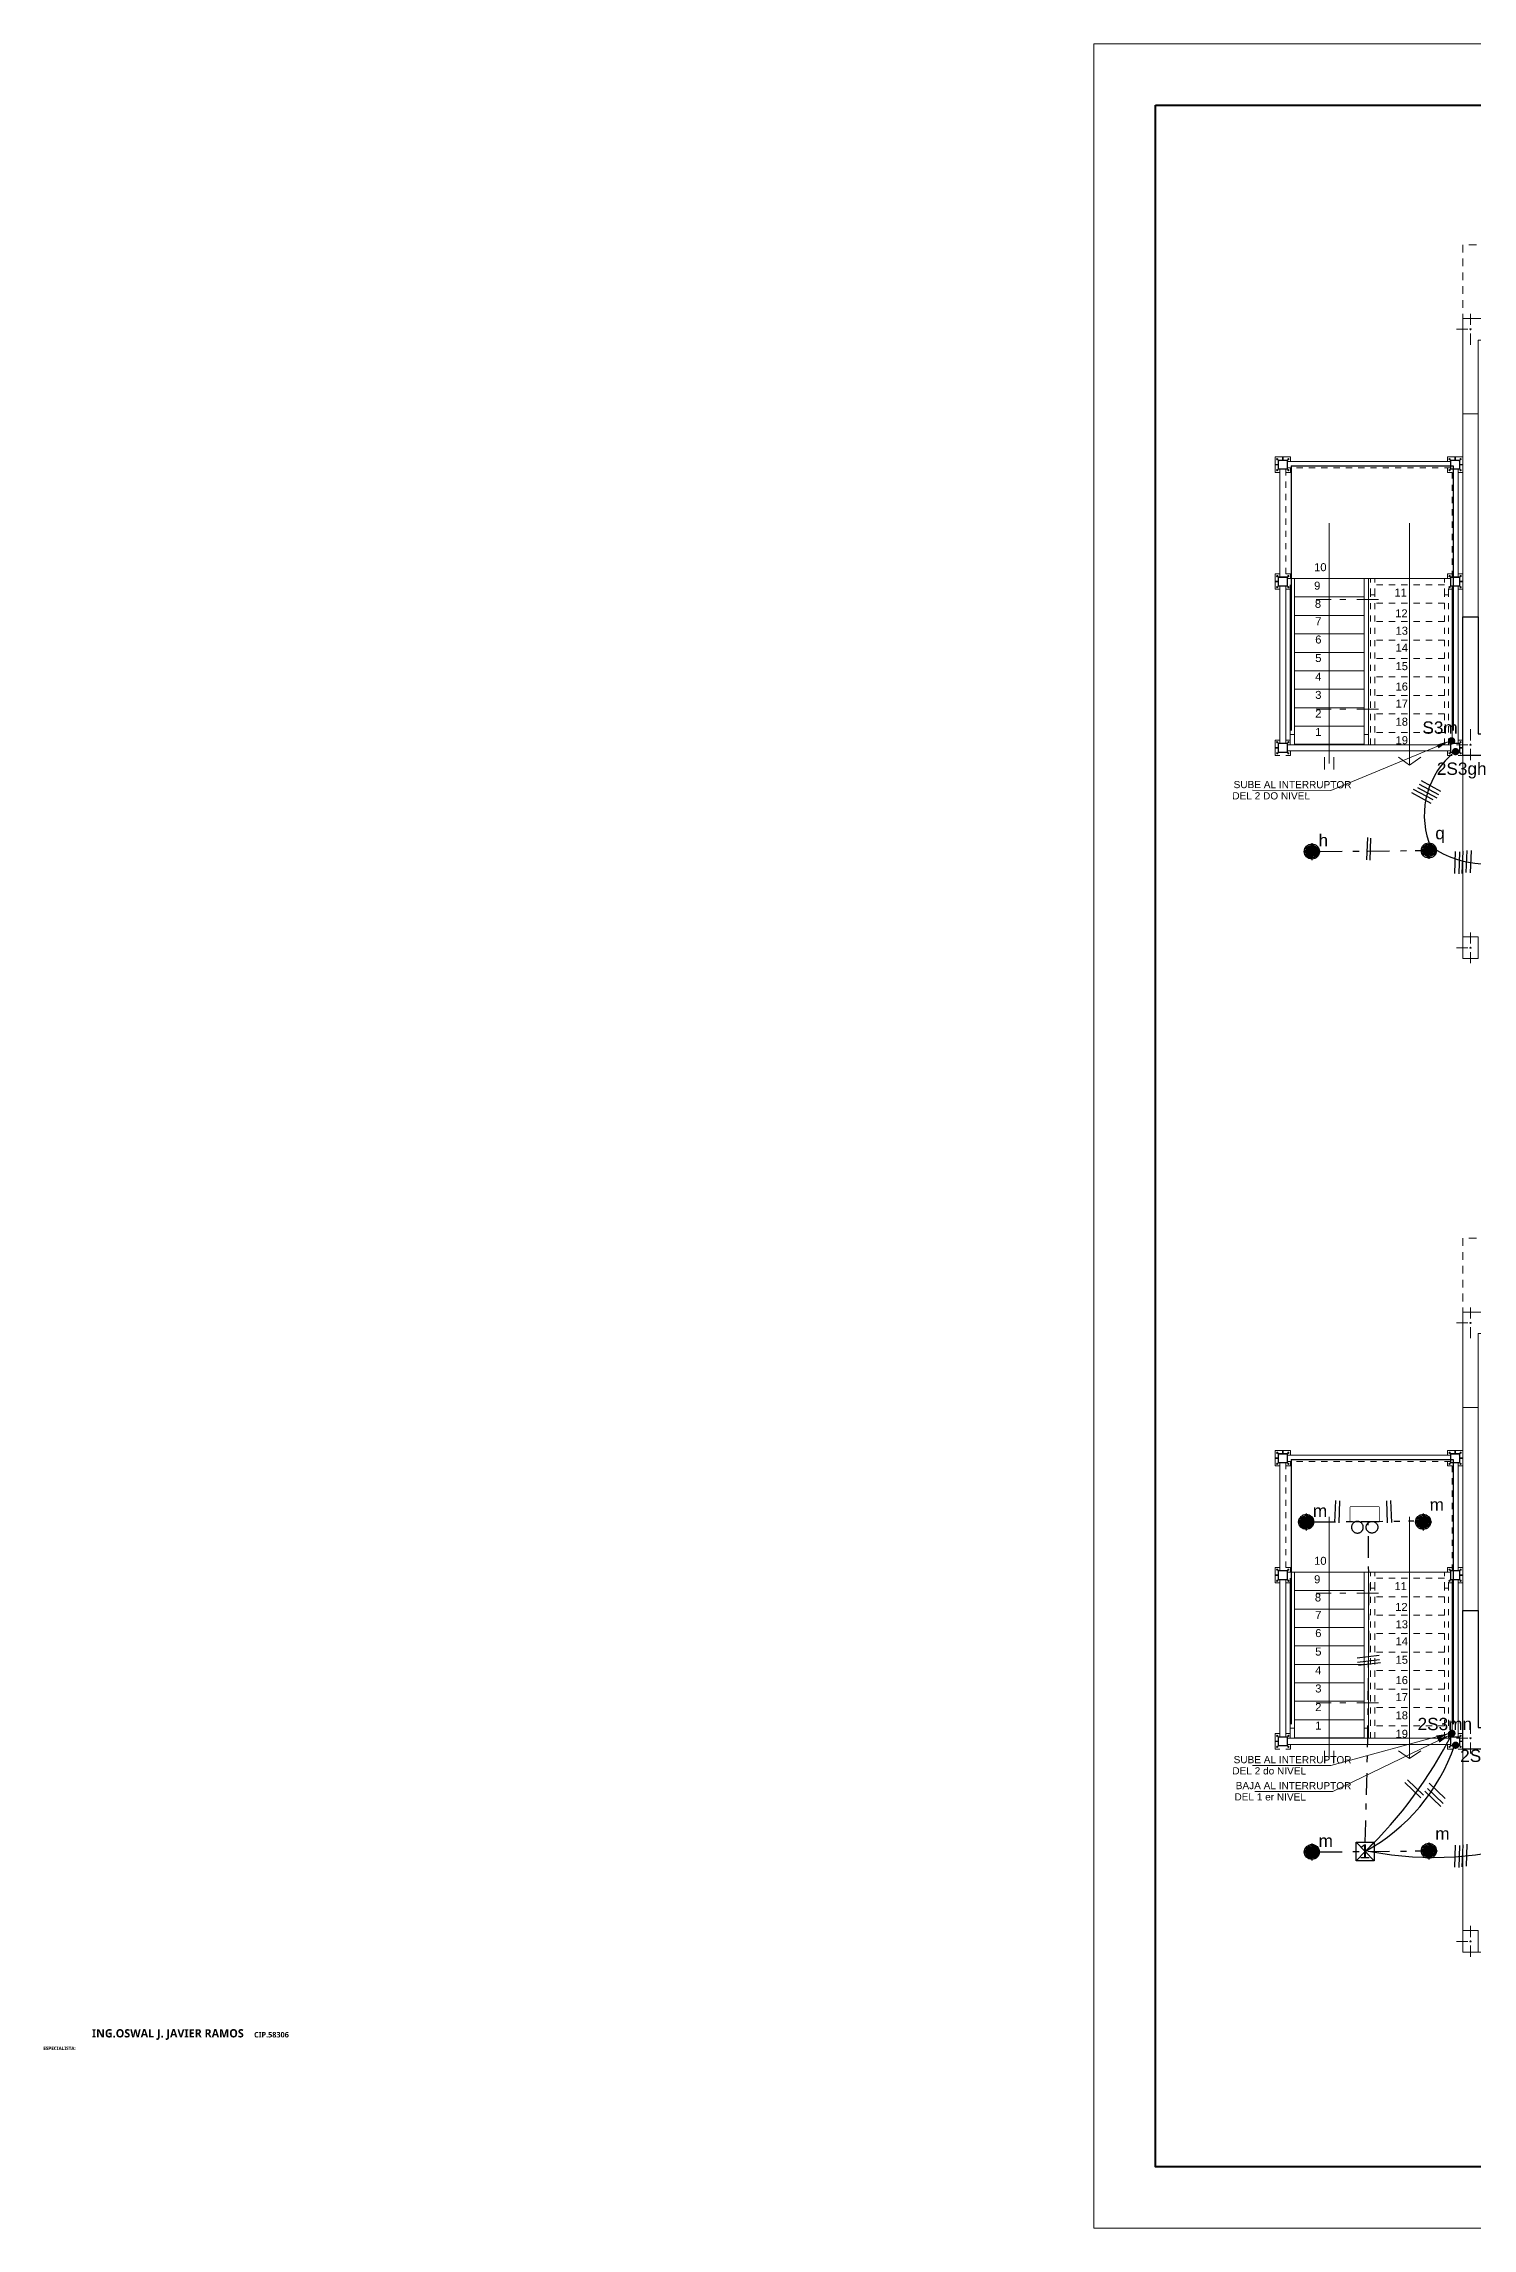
# Model space of a CAD drawing. Header units: metres. Extents: x -17 to 101, y 0 to 79.
# Drawn here: x -17.06 to 6.15, y 37.93 to 73.43 of the extents above; entities that cross this region are included whole.
import ezdxf

# ---------------------------------------------------------------- set-up
doc = ezdxf.new("R2010")
doc.units = ezdxf.units.M
doc.set_wipeout_variables(frame=1)
for name, pattern in [('DASHED2', [0.375, 0.25, -0.125]), ('Dot & Dashed', [0.670278, 0.352778, -0.176389, 0, -0.141111]), ('HIDDEN2', [0.1875, 0.125, -0.0625])]:
    doc.linetypes.add(name, pattern=pattern)
for name, color, linetype, lineweight in [('ALUMBRADO', 1, 'Continuous', 30), ('corriente debil', 30, 'Continuous', 15), ('Cotas varias El', 253, 'Continuous', 13), ('Emergencia', 20, 'Continuous', 25), ('Membrete', 250, 'Continuous', 15), ('TOMACORRIENTE', 5, 'HIDDEN2', 30)]:
    doc.layers.add(name, color=color, linetype=linetype, lineweight=lineweight)
doc.layers.add('G-Anno-Nplt', color=140, linetype='Continuous', lineweight=18, plot=False)
doc.styles.add('Generales', font='trebuc.ttf', dxfattribs={"height": 0.1})
doc.styles.add('GENERATED_STYLE_3', font='swisse.ttf')
doc.styles.get("Standard").update_dxf_attribs({"font": 'arial.ttf'})

# ---------------------------------------------------------------- blocks, each defined once
blk = doc.blocks.new('LED PASILLO')
at = {"layer": 'ALUMBRADO'}
h = blk.add_hatch(color=202, dxfattribs=at)
h.dxf.hatch_style = 1
edge = h.paths.add_edge_path()
edge.add_line((0, 0.138), (0, -0.138))
edge.add_line((-0.138, 0), (0.138, 0))
edge = h.paths.add_edge_path()
edge.add_line((0, 0), (0, 0.085))
edge.add_arc((0, 0), 0.0845, 90, 180)
edge.add_line((-0.085, 0), (0, 0))
edge = h.paths.add_edge_path()
edge.add_line((0.085, 0), (0, 0))
edge.add_line((0, 0), (0, -0.085))
edge.add_arc((0, 0), 0.0845, 270, 360)
at = {"layer": 'ALUMBRADO', "color": 202}
for points in [[(-0.138, 0), (0.138, 0)], [(0, 0.138), (0, -0.138)]]:
    blk.add_lwpolyline(points, dxfattribs=at)
for radius in [0.122, 0.103, 0.0845]:
    blk.add_circle((0, 0), radius, dxfattribs=at)
blk = doc.blocks.new('Emergencia')
at = {"color": 1, "lineweight": 5}
blk.add_wipeout([(-0.077, -0.439), (-0.07, -0.435), (-0.064, -0.43), (-0.058, -0.425), (-0.052, -0.42), (-0.047, -0.413), (-0.042, -0.407), (-0.038, -0.4), (-0.034, -0.393), (-0.031, -0.386), (-0.029, -0.378), (-0.027, -0.37), (-0.026, -0.363), (-0.025, -0.355), (-0.025, -0.347), (-0.026, -0.339), (-0.027, -0.331), (-0.029, -0.323), (-0.031, -0.316), (-0.034, -0.308), (-0.038, -0.301), (-0.042, -0.294), (-0.047, -0.288), (-0.052, -0.282), (-0.058, -0.276), (-0.064, -0.271), (-0.07, -0.266), (-0.077, -0.262), (-0.084, -0.259), (-0.092, -0.256), (-0.099, -0.253), (-0.107, -0.251), (-0.115, -0.25), (-0.123, -0.249), (-0.131, -0.25), (-0.139, -0.25), (-0.146, -0.251), (-0.154, -0.253), (-0.162, -0.256), (-0.169, -0.259), (-0.176, -0.262), (-0.183, -0.267), (-0.189, -0.271), (-0.195, -0.276), (-0.201, -0.282), (-0.206, -0.288), (-0.211, -0.295), (-0.215, -0.301), (-0.219, -0.309), (-0.222, -0.316), (-0.224, -0.323), (-0.226, -0.331), (-0.227, -0.339), (-0.228, -0.347), (-0.228, -0.355), (-0.227, -0.363), (-0.226, -0.371), (-0.224, -0.379), (-0.222, -0.386), (-0.218, -0.393), (-0.215, -0.401), (-0.211, -0.407), (-0.206, -0.414), (-0.201, -0.42), (-0.195, -0.425), (-0.189, -0.431), (-0.183, -0.435), (-0.176, -0.439), (-0.169, -0.443), (-0.161, -0.446), (-0.154, -0.448), (-0.146, -0.45), (-0.138, -0.452), (-0.13, -0.452), (-0.122, -0.452), (-0.114, -0.452), (-0.107, -0.45), (-0.099, -0.448), (-0.091, -0.446), (-0.084, -0.443)], dxfattribs=at).dxf.layer = 'Emergencia'
at = {"layer": 'Emergencia', "color": 240, "true_color": 0xed1f24}
blk.add_lwpolyline([(-0.25, -0.25), (0.25, -0.25), (0.25, 0), (-0.25, 0)], close=True, dxfattribs=at)
at = {"color": 240, "lineweight": 5, "true_color": 0xed1f24}
blk.add_wipeout([(-0.25, -0.25), (0.25, -0.25), (0.25, 0), (-0.25, 0)], dxfattribs=at).dxf.layer = 'Emergencia'
at = {"layer": 'Emergencia', "color": 1}
blk.add_lwpolyline([(-0.077, -0.439), (-0.07, -0.435), (-0.064, -0.43), (-0.058, -0.425), (-0.052, -0.42), (-0.047, -0.413), (-0.042, -0.407), (-0.038, -0.4), (-0.034, -0.393), (-0.031, -0.386), (-0.029, -0.378), (-0.027, -0.37), (-0.026, -0.363), (-0.025, -0.355), (-0.025, -0.347), (-0.026, -0.339), (-0.027, -0.331), (-0.029, -0.323), (-0.031, -0.316), (-0.034, -0.308), (-0.038, -0.301), (-0.042, -0.294), (-0.047, -0.288), (-0.052, -0.282), (-0.058, -0.276), (-0.064, -0.271), (-0.07, -0.266), (-0.077, -0.262), (-0.084, -0.259), (-0.092, -0.256), (-0.099, -0.253), (-0.107, -0.251), (-0.115, -0.25), (-0.123, -0.249), (-0.131, -0.25), (-0.139, -0.25), (-0.146, -0.251), (-0.154, -0.253), (-0.162, -0.256), (-0.169, -0.259), (-0.176, -0.262), (-0.183, -0.267), (-0.189, -0.271), (-0.195, -0.276), (-0.201, -0.282), (-0.206, -0.288), (-0.211, -0.295), (-0.215, -0.301), (-0.219, -0.309), (-0.222, -0.316), (-0.224, -0.323), (-0.226, -0.331), (-0.227, -0.339), (-0.228, -0.347), (-0.228, -0.355), (-0.227, -0.363), (-0.226, -0.371), (-0.224, -0.379), (-0.222, -0.386), (-0.218, -0.393), (-0.215, -0.401), (-0.211, -0.407), (-0.206, -0.414), (-0.201, -0.42), (-0.195, -0.425), (-0.189, -0.431), (-0.183, -0.435), (-0.176, -0.439), (-0.169, -0.443), (-0.161, -0.446), (-0.154, -0.448), (-0.146, -0.45), (-0.138, -0.452), (-0.13, -0.452), (-0.122, -0.452), (-0.114, -0.452), (-0.107, -0.45), (-0.099, -0.448), (-0.091, -0.446), (-0.084, -0.443)], close=True, dxfattribs=at)
at = {"color": 1, "lineweight": 5}
blk.add_wipeout([(0.077, -0.439), (0.07, -0.435), (0.064, -0.43), (0.058, -0.425), (0.052, -0.42), (0.047, -0.413), (0.042, -0.407), (0.038, -0.4), (0.034, -0.393), (0.031, -0.386), (0.029, -0.378), (0.027, -0.37), (0.026, -0.363), (0.025, -0.355), (0.025, -0.347), (0.026, -0.339), (0.027, -0.331), (0.029, -0.323), (0.031, -0.316), (0.034, -0.308), (0.038, -0.301), (0.042, -0.294), (0.047, -0.288), (0.052, -0.282), (0.058, -0.276), (0.064, -0.271), (0.07, -0.266), (0.077, -0.262), (0.084, -0.259), (0.092, -0.256), (0.099, -0.253), (0.107, -0.251), (0.115, -0.25), (0.123, -0.249), (0.131, -0.25), (0.139, -0.25), (0.146, -0.251), (0.154, -0.253), (0.162, -0.256), (0.169, -0.259), (0.176, -0.262), (0.183, -0.267), (0.189, -0.271), (0.195, -0.276), (0.201, -0.282), (0.206, -0.288), (0.211, -0.295), (0.215, -0.301), (0.219, -0.309), (0.222, -0.316), (0.224, -0.323), (0.226, -0.331), (0.227, -0.339), (0.228, -0.347), (0.228, -0.355), (0.227, -0.363), (0.226, -0.371), (0.224, -0.379), (0.222, -0.386), (0.218, -0.393), (0.215, -0.401), (0.211, -0.407), (0.206, -0.414), (0.201, -0.42), (0.195, -0.425), (0.189, -0.431), (0.183, -0.435), (0.176, -0.439), (0.169, -0.443), (0.161, -0.446), (0.154, -0.448), (0.146, -0.45), (0.138, -0.452), (0.13, -0.452), (0.122, -0.452), (0.114, -0.452), (0.107, -0.45), (0.099, -0.448), (0.091, -0.446), (0.084, -0.443)], dxfattribs=at).dxf.layer = 'Emergencia'
at = {"layer": 'Emergencia', "color": 1}
blk.add_lwpolyline([(0.077, -0.439), (0.07, -0.435), (0.064, -0.43), (0.058, -0.425), (0.052, -0.42), (0.047, -0.413), (0.042, -0.407), (0.038, -0.4), (0.034, -0.393), (0.031, -0.386), (0.029, -0.378), (0.027, -0.37), (0.026, -0.363), (0.025, -0.355), (0.025, -0.347), (0.026, -0.339), (0.027, -0.331), (0.029, -0.323), (0.031, -0.316), (0.034, -0.308), (0.038, -0.301), (0.042, -0.294), (0.047, -0.288), (0.052, -0.282), (0.058, -0.276), (0.064, -0.271), (0.07, -0.266), (0.077, -0.262), (0.084, -0.259), (0.092, -0.256), (0.099, -0.253), (0.107, -0.251), (0.115, -0.25), (0.123, -0.249), (0.131, -0.25), (0.139, -0.25), (0.146, -0.251), (0.154, -0.253), (0.162, -0.256), (0.169, -0.259), (0.176, -0.262), (0.183, -0.267), (0.189, -0.271), (0.195, -0.276), (0.201, -0.282), (0.206, -0.288), (0.211, -0.295), (0.215, -0.301), (0.219, -0.309), (0.222, -0.316), (0.224, -0.323), (0.226, -0.331), (0.227, -0.339), (0.228, -0.347), (0.228, -0.355), (0.227, -0.363), (0.226, -0.371), (0.224, -0.379), (0.222, -0.386), (0.218, -0.393), (0.215, -0.401), (0.211, -0.407), (0.206, -0.414), (0.201, -0.42), (0.195, -0.425), (0.189, -0.431), (0.183, -0.435), (0.176, -0.439), (0.169, -0.443), (0.161, -0.446), (0.154, -0.448), (0.146, -0.45), (0.138, -0.452), (0.13, -0.452), (0.122, -0.452), (0.114, -0.452), (0.107, -0.45), (0.099, -0.448), (0.091, -0.446), (0.084, -0.443)], close=True, dxfattribs=at)
blk = doc.blocks.new('caja de paso tipo 1')
at = {"layer": 'ALUMBRADO', "color": 3}
blk.add_lwpolyline([(-0.145, 0.152), (0.145, 0.152), (0.145, -0.152), (-0.145, -0.152)], close=True, dxfattribs=at)
for points in [[(-0.145, -0.152), (0.145, 0.152)], [(-0.145, 0.152), (0.145, -0.152)]]:
    blk.add_lwpolyline(points, dxfattribs=at)
at = {"layer": 'ALUMBRADO', "color": 6}
blk.add_text('1', height=0.231, dxfattribs=at).set_placement((-0.099, -0.115))

msp = doc.modelspace()

# ---------------------------------------------------------------- hatches: boundary and pattern name
at = {"layer": 'ALUMBRADO', "lineweight": 25}
h = msp.add_hatch(color=102, dxfattribs=at)
h.dxf.hatch_style = 1
h.paths.add_polyline_path([(5.753, 62.101, -1), (5.873, 62.101, -1)])
h = msp.add_hatch(color=102, dxfattribs=at)
h.dxf.hatch_style = 1
h.paths.add_polyline_path([(5.818, 61.926, -1), (5.938, 61.926, -1)])
h = msp.add_hatch(color=102, dxfattribs=at)
h.dxf.hatch_style = 1
h.paths.add_polyline_path([(5.758, 45.974, -1), (5.878, 45.974, -1)])
h = msp.add_hatch(color=102, dxfattribs=at)
h.dxf.hatch_style = 1
h.paths.add_polyline_path([(5.818, 45.78, -1), (5.938, 45.78, -1)])

# ---------------------------------------------------------------- linework, layer by layer
at = {"layer": 'ALUMBRADO', "color": 114, "lineweight": 25}
for points in [[(5.639, 61.279), (5.323, 61.451)], [(5.481, 61.085), (5.166, 61.256)], [(5.512, 61.141), (5.196, 61.313)], [(5.578, 61.169), (5.263, 61.34)], [(5.608, 61.223), (5.293, 61.394)], [(4.437, 60.169), (4.45, 60.528)], [(4.488, 60.163), (4.5, 60.521)], [(5.866, 59.944), (5.878, 60.303)], [(5.935, 59.94), (5.948, 60.299)], [(5.987, 59.947), (5.999, 60.306)], [(6.052, 59.962), (6.064, 60.321)], [(6.121, 59.959), (6.134, 60.317)], [(3.918, 49.401), (3.93, 49.759)], [(3.986, 49.394), (3.999, 49.753)], [(4.84, 49.401), (4.828, 49.759)], [(4.28, 47.201), (4.636, 47.243)], [(4.286, 47.132), (4.643, 47.174)], [(4.301, 47.083), (4.658, 47.124)], [(5.313, 44.925), (5.053, 45.173)], [(5.355, 44.969), (5.096, 45.217)], [(5.708, 44.913), (5.449, 45.161)], [(5.636, 44.786), (5.376, 45.034)], [(5.678, 44.831), (5.419, 45.079)], [(5.866, 43.798), (5.878, 44.157)], [(5.935, 43.794), (5.948, 44.153)], [(5.987, 43.802), (5.999, 44.16)], [(6.055, 43.814), (6.067, 44.173)]]:
    msp.add_lwpolyline(points, dxfattribs=at)
at = {"layer": 'ALUMBRADO', "color": 6, "linetype": 'Dot & Dashed', "lineweight": 25}
for points in [[(3.681, 60.303), (5.305, 60.32)], [(3.681, 44.046), (5.305, 44.063)]]:
    msp.add_lwpolyline(points, dxfattribs=at)
at = {"layer": 'ALUMBRADO', "lineweight": 25}
for centre, radius, start, end in [((6.695, 60.891), 1.326, 129.0503, 199.0854), ((6.348, 61.576), 1.472, 238.5664, 305.7368), ((-0.497, 49.149), 7.073, 313.9214, 333.2728), ((2.905, 46.796), 3.127, 298.7442, 340.9213), ((5.511, 49.261), 5.305, 258.9378, 288.6586)]:
    msp.add_arc(centre, radius, start, end, dxfattribs=at)
at = {"layer": 'corriente debil', "color": 5, "ltscale": 0.6}
for points in [[(5.82, 62.114), (3.849, 61.296), (2.58, 61.298)], [(5.765, 45.968), (3.849, 45.451), (2.58, 45.453)], [(5.78, 45.943), (3.882, 45.028), (2.613, 45.03)]]:
    msp.add_lwpolyline(points, dxfattribs=at)
for points in [[(5.571, 62.04), (5.768, 62.095), (5.599, 61.979)], [(5.565, 45.938), (5.768, 45.968), (5.586, 45.874)], [(5.585, 45.882), (5.78, 45.943), (5.615, 45.822)]]:
    msp.add_solid(points, dxfattribs=at)
at = {"layer": 'Cotas varias El', "linetype": 'Continuous'}
for p, q in [((6.12, 68.859), (6.12, 69.039)), ((6.075, 68.789), (5.895, 68.789)), ((6.12, 68.719), (6.12, 68.539)), ((2.945, 66.594), (2.945, 66.714)), ((2.945, 66.714), (3.065, 66.714)), ((2.945, 66.594), (2.945, 66.585)), ((2.99, 66.594), (2.945, 66.594)), ((2.99, 66.585), (2.945, 66.585)), ((2.945, 66.464), (2.945, 66.585)), ((3.02, 66.464), (2.945, 66.464)), ((2.99, 66.594), (2.99, 66.585)), ((2.995, 66.594), (2.99, 66.594)), ((2.995, 66.585), (2.99, 66.585)), ((2.995, 66.664), (2.995, 66.514)), ((3.145, 66.664), (2.995, 66.664)), ((2.995, 66.514), (3.12, 66.514)), ((3.001, 66.658), (3.001, 66.52)), ((3.139, 66.658), (3.001, 66.658)), ((3.001, 66.52), (3.12, 66.52)), ((3.02, 66.639), (3.02, 66.639)), ((3.02, 66.639), (3.02, 66.639)), ((3.02, 66.514), (3.02, 64.764)), ((3.074, 66.714), (3.065, 66.714)), ((3.065, 66.669), (3.065, 66.714)), ((3.074, 66.669), (3.065, 66.669)), ((3.065, 66.664), (3.065, 66.669)), ((3.074, 66.669), (3.074, 66.714)), ((3.074, 66.714), (3.195, 66.714)), ((3.074, 66.664), (3.074, 66.669)), ((3.12, 66.52), (3.139, 66.52)), ((3.12, 66.514), (3.145, 66.514)), ((3.195, 66.464), (3.12, 66.464)), ((3.139, 66.539), (3.139, 66.658)), ((3.139, 66.52), (3.139, 66.539)), ((3.145, 66.539), (3.145, 66.664)), ((5.795, 66.639), (3.145, 66.639)), ((3.145, 66.639), (5.795, 66.639)), ((3.145, 66.514), (3.145, 66.539)), ((3.195, 66.714), (3.195, 66.639)), ((3.195, 66.535), (3.195, 66.464)), ((5.745, 66.639), (5.745, 66.714)), ((5.745, 66.714), (5.865, 66.714)), ((5.745, 66.464), (5.745, 66.535)), ((5.82, 66.464), (5.745, 66.464)), ((5.945, 66.664), (5.795, 66.664)), ((5.795, 66.664), (5.795, 66.539)), ((5.795, 66.539), (5.795, 66.514)), ((5.795, 66.514), (5.82, 66.514)), ((5.939, 66.658), (5.801, 66.658)), ((5.801, 66.658), (5.801, 66.539)), ((5.801, 66.539), (5.801, 66.52)), ((5.801, 66.52), (5.82, 66.52)), ((5.82, 66.52), (5.939, 66.52)), ((5.82, 66.514), (5.945, 66.514)), ((5.874, 66.714), (5.865, 66.714)), ((5.865, 66.669), (5.865, 66.714)), ((5.874, 66.669), (5.865, 66.669)), ((5.865, 66.664), (5.865, 66.669)), ((5.874, 66.669), (5.874, 66.714)), ((5.874, 66.714), (5.995, 66.714)), ((5.874, 66.664), (5.874, 66.669)), ((5.92, 66.639), (5.92, 66.639)), ((5.92, 66.639), (5.92, 66.639)), ((5.92, 64.764), (5.92, 66.514)), ((5.995, 66.464), (5.92, 66.464)), ((5.939, 66.52), (5.939, 66.658)), ((5.945, 66.514), (5.945, 66.664)), ((5.945, 66.594), (5.95, 66.594)), ((5.945, 66.585), (5.95, 66.585)), ((5.95, 66.594), (5.95, 66.585)), ((5.95, 66.594), (5.995, 66.594)), ((5.95, 66.585), (5.995, 66.585)), ((5.995, 66.714), (5.995, 66.594)), ((5.995, 66.594), (5.995, 66.585)), ((5.995, 66.585), (5.995, 66.464)), ((2.945, 64.694), (2.945, 64.814)), ((2.945, 64.814), (3.02, 64.814)), ((2.945, 64.694), (2.945, 64.685)), ((2.99, 64.694), (2.945, 64.694)), ((2.99, 64.685), (2.945, 64.685)), ((2.945, 64.564), (2.945, 64.685)), ((2.99, 64.694), (2.99, 64.685)), ((2.995, 64.694), (2.99, 64.694)), ((2.995, 64.685), (2.99, 64.685)), ((2.995, 64.764), (2.995, 64.614)), ((3.145, 64.764), (2.995, 64.764)), ((2.995, 64.614), (3.12, 64.614)), ((3.139, 64.758), (3.001, 64.758)), ((3.001, 64.758), (3.001, 64.62)), ((3.001, 64.62), (3.12, 64.62)), ((3.02, 64.614), (3.02, 62.064)), ((3.12, 64.814), (3.195, 64.814)), ((3.12, 64.62), (3.139, 64.62)), ((3.12, 64.614), (3.145, 64.614)), ((3.12, 64.614), (3.12, 62.064)), ((3.139, 64.62), (3.139, 64.758)), ((3.145, 64.614), (3.145, 64.764)), ((3.145, 64.739), (5.795, 64.739)), ((3.195, 64.814), (3.195, 64.739)), ((5.745, 64.739), (5.745, 64.814)), ((5.745, 64.814), (5.82, 64.814)), ((5.795, 64.764), (5.795, 64.614)), ((5.945, 64.764), (5.795, 64.764)), ((5.795, 64.614), (5.92, 64.614)), ((5.801, 64.758), (5.801, 64.62)), ((5.939, 64.758), (5.801, 64.758)), ((5.801, 64.62), (5.92, 64.62)), ((5.82, 62.064), (5.82, 64.614)), ((5.92, 64.814), (5.995, 64.814)), ((5.92, 64.62), (5.939, 64.62)), ((5.92, 64.614), (5.945, 64.614)), ((5.92, 62.064), (5.92, 64.614)), ((5.939, 64.62), (5.939, 64.758)), ((5.945, 64.614), (5.945, 64.764)), ((5.945, 64.694), (5.95, 64.694)), ((5.945, 64.685), (5.95, 64.685)), ((5.95, 64.694), (5.95, 64.685)), ((5.95, 64.694), (5.995, 64.694)), ((5.95, 64.685), (5.995, 64.685)), ((5.995, 64.814), (5.995, 64.694)), ((5.995, 64.694), (5.995, 64.685)), ((5.995, 64.685), (5.995, 64.564)), ((3.02, 64.564), (2.945, 64.564)), ((3.19, 64.564), (3.12, 64.564)), ((5.82, 64.564), (5.765, 64.564)), ((5.995, 64.564), (5.92, 64.564)), ((6.12, 62.109), (6.12, 62.289)), ((2.945, 61.994), (2.945, 62.114)), ((2.945, 62.114), (3.02, 62.114)), ((2.945, 61.994), (2.945, 61.985)), ((2.99, 61.994), (2.945, 61.994)), ((2.99, 61.985), (2.945, 61.985)), ((2.945, 61.864), (2.945, 61.985)), ((3.02, 61.864), (2.945, 61.864)), ((2.99, 61.994), (2.99, 61.985)), ((2.995, 61.994), (2.99, 61.994)), ((2.995, 61.985), (2.99, 61.985)), ((3.145, 62.064), (2.995, 62.064)), ((2.995, 62.064), (2.995, 61.914)), ((2.995, 61.914), (3.12, 61.914)), ((3.001, 62.058), (3.001, 61.92)), ((3.139, 62.058), (3.001, 62.058)), ((3.001, 61.92), (3.12, 61.92)), ((3.12, 62.114), (3.19, 62.114)), ((3.12, 61.92), (3.139, 61.92)), ((3.12, 61.914), (3.145, 61.914)), ((3.195, 61.864), (3.12, 61.864)), ((3.139, 61.92), (3.139, 62.058)), ((3.145, 61.914), (3.145, 62.064)), ((3.145, 62.039), (5.795, 62.039)), ((3.145, 61.939), (5.795, 61.939)), ((3.195, 61.939), (3.195, 61.864)), ((3.26, 62.04), (4.39, 62.04)), ((5.745, 61.864), (5.745, 61.939)), ((5.82, 61.864), (5.745, 61.864)), ((5.765, 62.114), (5.82, 62.114)), ((5.795, 62.064), (5.795, 61.914)), ((5.945, 62.064), (5.795, 62.064)), ((5.795, 61.914), (5.92, 61.914)), ((5.801, 62.058), (5.801, 61.92)), ((5.939, 62.058), (5.801, 62.058)), ((5.801, 61.92), (5.92, 61.92)), ((6.075, 62.039), (5.895, 62.039)), ((5.92, 62.114), (5.995, 62.114)), ((5.92, 61.92), (5.939, 61.92)), ((5.92, 61.914), (5.945, 61.914)), ((5.995, 61.864), (5.92, 61.864)), ((5.939, 61.92), (5.939, 62.058)), ((5.945, 61.914), (5.945, 62.064)), ((5.945, 61.994), (5.95, 61.994)), ((5.945, 61.985), (5.95, 61.985)), ((5.95, 61.994), (5.95, 61.985)), ((5.95, 61.994), (5.995, 61.994)), ((5.95, 61.985), (5.995, 61.985)), ((5.995, 62.114), (5.995, 61.994)), ((5.995, 61.994), (5.995, 61.985)), ((5.995, 61.985), (5.995, 61.864)), ((6.12, 61.969), (6.12, 61.789)), ((6.12, 58.809), (6.12, 58.989)), ((6.075, 58.739), (5.895, 58.739)), ((6.12, 58.489), (6.12, 58.669)), ((6.075, 52.643), (5.895, 52.643)), ((6.12, 52.713), (6.12, 52.893)), ((6.12, 52.573), (6.12, 52.393)), ((2.945, 50.448), (2.945, 50.568)), ((2.945, 50.568), (3.065, 50.568)), ((2.945, 50.448), (2.945, 50.439)), ((2.99, 50.448), (2.945, 50.448)), ((2.99, 50.439), (2.945, 50.439)), ((2.945, 50.318), (2.945, 50.439)), ((2.99, 50.448), (2.99, 50.439)), ((2.995, 50.448), (2.99, 50.448)), ((2.995, 50.439), (2.99, 50.439)), ((2.995, 50.518), (2.995, 50.368)), ((3.145, 50.518), (2.995, 50.518)), ((3.001, 50.512), (3.001, 50.374)), ((3.139, 50.512), (3.001, 50.512)), ((3.02, 50.493), (3.02, 50.493)), ((3.02, 50.493), (3.02, 50.493)), ((3.074, 50.568), (3.065, 50.568)), ((3.065, 50.523), (3.065, 50.568)), ((3.074, 50.523), (3.065, 50.523)), ((3.065, 50.518), (3.065, 50.523)), ((3.074, 50.523), (3.074, 50.568)), ((3.074, 50.568), (3.195, 50.568)), ((3.074, 50.518), (3.074, 50.523)), ((3.139, 50.393), (3.139, 50.512)), ((3.145, 50.393), (3.145, 50.518)), ((5.795, 50.493), (3.145, 50.493)), ((3.145, 50.493), (5.795, 50.493)), ((3.195, 50.568), (3.195, 50.493)), ((5.745, 50.493), (5.745, 50.568)), ((5.745, 50.568), (5.865, 50.568)), ((5.945, 50.518), (5.795, 50.518)), ((5.795, 50.518), (5.795, 50.393)), ((5.939, 50.512), (5.801, 50.512)), ((5.801, 50.512), (5.801, 50.393)), ((5.874, 50.568), (5.865, 50.568)), ((5.865, 50.523), (5.865, 50.568)), ((5.874, 50.523), (5.865, 50.523)), ((5.865, 50.518), (5.865, 50.523)), ((5.874, 50.523), (5.874, 50.568)), ((5.874, 50.568), (5.995, 50.568)), ((5.874, 50.518), (5.874, 50.523)), ((5.92, 50.493), (5.92, 50.493)), ((5.92, 50.493), (5.92, 50.493)), ((5.939, 50.374), (5.939, 50.512)), ((5.945, 50.368), (5.945, 50.518)), ((5.945, 50.448), (5.95, 50.448)), ((5.945, 50.439), (5.95, 50.439)), ((5.95, 50.448), (5.95, 50.439)), ((5.95, 50.448), (5.995, 50.448)), ((5.95, 50.439), (5.995, 50.439)), ((5.995, 50.568), (5.995, 50.448)), ((5.995, 50.448), (5.995, 50.439)), ((5.995, 50.439), (5.995, 50.318)), ((3.02, 50.318), (2.945, 50.318)), ((2.995, 50.368), (3.12, 50.368)), ((3.001, 50.374), (3.12, 50.374)), ((3.02, 50.368), (3.02, 48.618)), ((3.12, 50.374), (3.139, 50.374)), ((3.12, 50.368), (3.145, 50.368)), ((3.195, 50.318), (3.12, 50.318)), ((3.139, 50.374), (3.139, 50.393)), ((3.145, 50.368), (3.145, 50.393)), ((3.195, 50.389), (3.195, 50.318)), ((5.745, 50.318), (5.745, 50.389)), ((5.82, 50.318), (5.745, 50.318)), ((5.795, 50.393), (5.795, 50.368)), ((5.795, 50.368), (5.82, 50.368)), ((5.801, 50.393), (5.801, 50.374)), ((5.801, 50.374), (5.82, 50.374)), ((5.82, 50.374), (5.939, 50.374)), ((5.82, 50.368), (5.945, 50.368)), ((5.92, 48.618), (5.92, 50.368)), ((5.995, 50.318), (5.92, 50.318)), ((2.945, 48.548), (2.945, 48.668)), ((2.945, 48.668), (3.02, 48.668)), ((3.12, 48.668), (3.195, 48.668)), ((3.195, 48.668), (3.195, 48.593)), ((5.745, 48.593), (5.745, 48.668)), ((5.745, 48.668), (5.82, 48.668)), ((5.92, 48.668), (5.995, 48.668)), ((5.995, 48.668), (5.995, 48.548)), ((2.945, 48.548), (2.945, 48.539)), ((2.99, 48.548), (2.945, 48.548)), ((2.99, 48.539), (2.945, 48.539)), ((2.945, 48.418), (2.945, 48.539)), ((3.02, 48.418), (2.945, 48.418)), ((2.99, 48.548), (2.99, 48.539)), ((2.995, 48.548), (2.99, 48.548)), ((2.995, 48.539), (2.99, 48.539)), ((2.995, 48.618), (2.995, 48.468)), ((3.145, 48.618), (2.995, 48.618)), ((2.995, 48.468), (3.12, 48.468)), ((3.139, 48.612), (3.001, 48.612)), ((3.001, 48.612), (3.001, 48.474)), ((3.001, 48.474), (3.12, 48.474)), ((3.02, 48.468), (3.02, 45.918)), ((3.12, 48.474), (3.139, 48.474)), ((3.12, 48.468), (3.145, 48.468)), ((3.12, 48.468), (3.12, 45.918)), ((3.19, 48.418), (3.12, 48.418)), ((3.139, 48.474), (3.139, 48.612)), ((3.145, 48.468), (3.145, 48.618)), ((3.145, 48.593), (5.795, 48.593)), ((5.82, 48.418), (5.765, 48.418)), ((5.795, 48.618), (5.795, 48.468)), ((5.945, 48.618), (5.795, 48.618)), ((5.795, 48.468), (5.92, 48.468)), ((5.801, 48.612), (5.801, 48.474)), ((5.939, 48.612), (5.801, 48.612)), ((5.801, 48.474), (5.92, 48.474)), ((5.82, 45.918), (5.82, 48.468)), ((5.92, 48.474), (5.939, 48.474)), ((5.92, 48.468), (5.945, 48.468)), ((5.92, 45.918), (5.92, 48.468)), ((5.995, 48.418), (5.92, 48.418)), ((5.939, 48.474), (5.939, 48.612)), ((5.945, 48.468), (5.945, 48.618)), ((5.945, 48.548), (5.95, 48.548)), ((5.945, 48.539), (5.95, 48.539)), ((5.95, 48.548), (5.95, 48.539)), ((5.95, 48.548), (5.995, 48.548)), ((5.95, 48.539), (5.995, 48.539)), ((5.995, 48.548), (5.995, 48.539)), ((5.995, 48.539), (5.995, 48.418)), ((2.945, 45.848), (2.945, 45.968)), ((2.945, 45.968), (3.02, 45.968)), ((2.945, 45.848), (2.945, 45.839)), ((2.99, 45.848), (2.945, 45.848)), ((2.99, 45.839), (2.945, 45.839)), ((2.945, 45.718), (2.945, 45.839)), ((2.99, 45.848), (2.99, 45.839)), ((2.995, 45.848), (2.99, 45.848)), ((2.995, 45.839), (2.99, 45.839)), ((3.145, 45.918), (2.995, 45.918)), ((2.995, 45.918), (2.995, 45.768)), ((3.001, 45.912), (3.001, 45.774)), ((3.139, 45.912), (3.001, 45.912)), ((3.12, 45.968), (3.19, 45.968)), ((3.139, 45.774), (3.139, 45.912)), ((3.145, 45.768), (3.145, 45.918)), ((3.145, 45.893), (5.795, 45.893)), ((3.26, 45.894), (4.39, 45.894)), ((5.765, 45.968), (5.82, 45.968)), ((5.795, 45.918), (5.795, 45.768)), ((5.945, 45.918), (5.795, 45.918)), ((5.801, 45.912), (5.801, 45.774)), ((5.939, 45.912), (5.801, 45.912)), ((6.075, 45.893), (5.895, 45.893)), ((5.92, 45.968), (5.995, 45.968)), ((5.939, 45.774), (5.939, 45.912)), ((5.945, 45.768), (5.945, 45.918)), ((5.945, 45.848), (5.95, 45.848)), ((5.945, 45.839), (5.95, 45.839)), ((5.95, 45.848), (5.95, 45.839)), ((5.95, 45.848), (5.995, 45.848)), ((5.95, 45.839), (5.995, 45.839)), ((5.995, 45.968), (5.995, 45.848)), ((5.995, 45.848), (5.995, 45.839)), ((5.995, 45.839), (5.995, 45.718)), ((6.12, 45.963), (6.12, 46.143)), ((6.12, 45.823), (6.12, 45.643)), ((3.02, 45.718), (2.945, 45.718)), ((2.995, 45.768), (3.12, 45.768)), ((3.001, 45.774), (3.12, 45.774)), ((3.12, 45.774), (3.139, 45.774)), ((3.12, 45.768), (3.145, 45.768)), ((3.195, 45.718), (3.12, 45.718)), ((3.145, 45.793), (5.795, 45.793)), ((3.195, 45.793), (3.195, 45.718)), ((5.745, 45.718), (5.745, 45.793)), ((5.82, 45.718), (5.745, 45.718)), ((5.795, 45.768), (5.92, 45.768)), ((5.801, 45.774), (5.92, 45.774)), ((5.92, 45.774), (5.939, 45.774)), ((5.92, 45.768), (5.945, 45.768)), ((5.995, 45.718), (5.92, 45.718)), ((6.12, 42.663), (6.12, 42.843)), ((6.075, 42.593), (5.895, 42.593)), ((6.12, 42.343), (6.12, 42.523))]:
    msp.add_line(p, q, dxfattribs=at)
at = {"layer": 'Cotas varias El', "linetype": 'DASHED2', "lineweight": 9, "ltscale": 0.4}
for p, q in [((3.12, 66.514), (3.12, 64.764)), ((5.795, 66.539), (3.145, 66.539)), ((5.82, 64.764), (5.82, 66.514)), ((4.495, 64.476), (4.495, 64.739)), ((4.565, 64.476), (4.565, 64.739)), ((5.695, 64.639), (4.565, 64.639)), ((5.695, 64.476), (5.695, 64.739)), ((5.765, 64.476), (5.765, 64.639)), ((4.495, 62.039), (4.495, 64.476)), ((4.495, 64.476), (4.565, 64.476)), ((4.565, 62.039), (4.565, 64.476)), ((5.695, 64.339), (4.565, 64.339)), ((5.695, 64.476), (5.765, 64.476)), ((5.695, 62.039), (5.695, 64.476)), ((5.765, 62.039), (5.765, 64.476)), ((5.695, 64.039), (4.565, 64.039)), ((5.695, 63.739), (4.565, 63.739)), ((5.695, 63.439), (4.565, 63.439)), ((5.695, 63.139), (4.565, 63.139)), ((5.695, 62.839), (4.565, 62.839)), ((5.695, 62.539), (4.565, 62.539)), ((5.695, 62.239), (4.565, 62.239)), ((3.12, 50.368), (3.12, 48.618)), ((5.795, 50.393), (3.145, 50.393)), ((5.82, 48.618), (5.82, 50.368)), ((4.495, 48.33), (4.495, 48.593)), ((4.495, 45.893), (4.495, 48.33)), ((4.495, 48.33), (4.565, 48.33)), ((4.565, 48.33), (4.565, 48.593)), ((5.695, 48.493), (4.565, 48.493)), ((4.565, 45.893), (4.565, 48.33)), ((5.695, 48.33), (5.695, 48.593)), ((5.695, 48.33), (5.765, 48.33)), ((5.695, 45.893), (5.695, 48.33)), ((5.765, 48.33), (5.765, 48.493)), ((5.765, 45.893), (5.765, 48.33)), ((5.695, 48.193), (4.565, 48.193)), ((5.695, 47.893), (4.565, 47.893)), ((5.695, 47.593), (4.565, 47.593)), ((5.695, 47.293), (4.565, 47.293)), ((5.695, 46.993), (4.565, 46.993)), ((5.695, 46.693), (4.565, 46.693)), ((5.695, 46.393), (4.565, 46.393)), ((5.695, 46.093), (4.565, 46.093))]:
    msp.add_line(p, q, dxfattribs=at)
at = {"layer": 'Cotas varias El', "lineweight": -3}
for p, q in [((3.207, 66.568), (3.207, 62.269)), ((3.207, 66.568), (5.84, 66.568)), ((5.838, 66.568), (5.84, 62.269)), ((3.207, 50.422), (5.84, 50.423)), ((3.207, 50.422), (3.207, 46.123)), ((5.838, 50.423), (5.84, 46.123))]:
    msp.add_line(p, q, dxfattribs=at)
at = {"layer": 'Cotas varias El'}
for p, q in [((3.825, 61.732), (3.825, 65.639)), ((5.13, 65.639), (5.13, 61.708)), ((3.75, 61.835), (3.75, 61.634)), ((3.9, 61.835), (3.9, 61.634)), ((5.13, 61.708), (4.949, 61.836)), ((5.13, 61.708), (5.311, 61.836)), ((3.825, 45.586), (3.825, 49.493)), ((5.13, 49.493), (5.13, 45.563)), ((3.75, 45.689), (3.75, 45.488)), ((3.9, 45.689), (3.9, 45.488)), ((5.13, 45.563), (4.949, 45.69)), ((5.13, 45.563), (5.311, 45.69))]:
    msp.add_line(p, q, dxfattribs=at)
at = {"layer": 'Cotas varias El', "linetype": 'Continuous', "lineweight": 15}
for p, q in [((3.19, 64.639), (3.19, 62.202)), ((3.26, 64.739), (3.26, 62.202)), ((4.39, 64.739), (4.39, 62.202)), ((4.46, 64.739), (4.46, 62.202)), ((3.26, 64.439), (4.39, 64.439)), ((3.26, 64.139), (4.39, 64.139)), ((3.26, 63.839), (4.39, 63.839)), ((3.26, 63.539), (4.39, 63.539)), ((3.26, 63.239), (4.39, 63.239)), ((3.26, 62.939), (4.39, 62.939)), ((3.26, 62.639), (4.39, 62.639)), ((3.26, 62.202), (3.19, 62.202)), ((3.19, 62.202), (3.19, 62.039)), ((3.26, 62.34), (4.39, 62.34)), ((3.26, 62.202), (3.26, 62.039)), ((4.46, 62.202), (4.39, 62.202)), ((4.39, 62.202), (4.39, 62.039)), ((4.46, 62.202), (4.46, 62.039)), ((3.26, 62.045), (4.39, 62.045)), ((3.26, 62.044), (4.39, 62.044)), ((3.19, 48.493), (3.19, 46.056)), ((3.26, 48.593), (3.26, 46.056)), ((3.26, 48.293), (4.39, 48.293)), ((4.39, 48.593), (4.39, 46.056)), ((4.46, 48.593), (4.46, 46.056)), ((3.26, 47.993), (4.39, 47.993)), ((3.26, 47.693), (4.39, 47.693)), ((3.26, 47.393), (4.39, 47.393)), ((3.26, 47.093), (4.39, 47.093)), ((3.26, 46.794), (4.39, 46.794)), ((3.26, 46.494), (4.39, 46.494)), ((3.26, 46.194), (4.39, 46.194)), ((3.26, 46.056), (3.19, 46.056)), ((3.19, 46.056), (3.19, 45.893)), ((3.26, 46.056), (3.26, 45.893)), ((3.26, 45.899), (4.39, 45.899)), ((3.26, 45.898), (4.39, 45.898)), ((4.46, 46.056), (4.39, 46.056)), ((4.39, 46.056), (4.39, 45.893)), ((4.46, 46.056), (4.46, 45.893))]:
    msp.add_line(p, q, dxfattribs=at)
at = {"layer": 'Cotas varias El', "linetype": 'Dot & Dashed', "lineweight": 13}
for p, q in [((4.624, 64.398), (3.612, 64.398)), ((4.624, 62.616), (3.612, 62.616)), ((4.624, 48.252), (3.612, 48.252)), ((4.624, 46.47), (3.612, 46.47))]:
    msp.add_line(p, q, dxfattribs=at)
at = {"layer": 'Cotas varias El', "linetype": 'Continuous', "lineweight": 13}
for p, q in [((4.627, 64.348), (4.627, 64.348)), ((4.627, 48.202), (4.627, 48.202))]:
    msp.add_line(p, q, dxfattribs=at)
at = {"layer": 'Cotas varias El'}
for points in [[(0, 73.43), (50.1, 73.43), (50.1, 37.93), (0, 37.93), (0, 73.43)], [(5.995, 64.114), (5.995, 61.864), (6.695, 61.864)], [(5.995, 61.864), (5.995, 58.914)], [(5.995, 51.268), (5.995, 52.818), (6.695, 52.818)], [(5.995, 45.718), (5.995, 42.418), (34.795, 42.418), (34.795, 45.718)]]:
    msp.add_lwpolyline(points, dxfattribs=at)
at = {"layer": 'Cotas varias El', "lineweight": 40}
msp.add_lwpolyline([(1, 72.43), (49.1, 72.43), (49.1, 38.93), (1, 38.93)], close=True, dxfattribs=at)
at = {"layer": 'Cotas varias El', "linetype": 'HIDDEN2'}
for points in [[(34.795, 68.964), (34.795, 70.164), (5.995, 70.164), (5.995, 68.964)], [(34.795, 52.818), (34.795, 54.018), (5.995, 54.018), (5.995, 52.818)]]:
    msp.add_lwpolyline(points, dxfattribs=at)
at = {"layer": 'Cotas varias El', "linetype": 'Continuous'}
for points in [[(5.995, 68.964), (5.995, 67.414), (6.245, 67.414), (6.245, 68.614), (6.695, 68.614), (6.695, 68.964)], [(5.995, 61.864), (5.995, 64.114), (6.245, 64.114), (6.245, 62.214), (6.695, 62.214), (6.695, 61.864)], [(6.245, 58.564), (5.995, 58.564), (5.995, 58.914), (6.245, 58.914)], [(5.995, 52.818), (5.995, 51.268), (6.245, 51.268), (6.245, 52.468), (6.695, 52.468), (6.695, 52.818)], [(5.995, 45.718), (5.995, 47.968), (6.245, 47.968), (6.245, 46.068), (6.695, 46.068), (6.695, 45.718)], [(6.245, 42.418), (5.995, 42.418), (5.995, 42.768), (6.245, 42.768)]]:
    msp.add_lwpolyline(points, close=True, dxfattribs=at)
at = {"layer": 'Cotas varias El', "ltscale": 0.05}
for points in [[(5.995, 67.414), (5.995, 64.114), (6.245, 64.114), (6.245, 67.414)], [(5.995, 51.268), (5.995, 47.968), (6.245, 47.968), (6.245, 51.268)]]:
    msp.add_lwpolyline(points, close=True, dxfattribs=at)
at = {"layer": 'Cotas varias El'}
msp.add_lwpolyline([(6.245, 58.914), (5.995, 58.914), (5.995, 58.564), (6.245, 58.564)], close=True, dxfattribs=at)
at = {"layer": 'Cotas varias El', "linetype": 'Continuous'}
for centre, radius in [((6.12, 68.789), 0.00871), ((2.98, 66.679), 0.00992), ((2.98, 66.499), 0.00992), ((3.16, 66.679), 0.00992), ((3.16, 66.499), 0.00992), ((5.78, 66.679), 0.00992), ((5.78, 66.499), 0.00992), ((5.96, 66.679), 0.00992), ((5.96, 66.499), 0.00992), ((2.98, 64.779), 0.00992), ((3.16, 64.779), 0.00992), ((5.78, 64.779), 0.00992), ((5.96, 64.779), 0.00992), ((2.98, 64.599), 0.00992), ((3.16, 64.599), 0.00992), ((5.78, 64.599), 0.00992), ((5.96, 64.599), 0.00992), ((2.98, 62.079), 0.00992), ((2.98, 61.899), 0.00992), ((3.16, 62.079), 0.00992), ((3.16, 61.899), 0.00992), ((5.78, 62.079), 0.00992), ((5.78, 61.899), 0.00992), ((5.96, 62.079), 0.00992), ((5.96, 61.899), 0.00992), ((6.12, 62.039), 0.00871), ((6.12, 58.739), 0.00871), ((6.12, 52.643), 0.00871), ((2.98, 50.533), 0.00992), ((3.16, 50.533), 0.00992), ((5.78, 50.533), 0.00992), ((5.96, 50.533), 0.00992), ((2.98, 50.353), 0.00992), ((3.16, 50.353), 0.00992), ((5.78, 50.353), 0.00992), ((5.96, 50.353), 0.00992), ((2.98, 48.633), 0.00992), ((3.16, 48.633), 0.00992), ((5.78, 48.633), 0.00992), ((5.96, 48.633), 0.00992), ((2.98, 48.453), 0.00992), ((3.16, 48.453), 0.00992), ((5.78, 48.453), 0.00992), ((5.96, 48.453), 0.00992), ((2.98, 45.933), 0.00992), ((3.16, 45.933), 0.00992), ((5.78, 45.933), 0.00992), ((5.96, 45.933), 0.00992), ((6.12, 45.893), 0.00871), ((2.98, 45.753), 0.00992), ((3.16, 45.753), 0.00992), ((5.78, 45.753), 0.00992), ((5.96, 45.753), 0.00992), ((6.12, 42.593), 0.00871)]:
    msp.add_circle(centre, radius, dxfattribs=at)
for p in [(6.12, 68.789), (6.12, 62.039), (6.12, 58.739), (6.12, 52.643), (6.12, 45.893), (6.12, 42.593)]:
    msp.add_point(p, dxfattribs=at)
at = {"layer": 'G-Anno-Nplt', "color": 251, "linetype": 'Continuous', "lineweight": 25, "true_color": 0x636466}
for points in [[(5.995, 61.864), (5.995, 64.114), (6.245, 64.114), (6.245, 62.214), (6.695, 62.214), (6.695, 61.864)], [(5.995, 45.718), (5.995, 47.968), (6.245, 47.968), (6.245, 46.068), (6.695, 46.068), (6.695, 45.718)], [(5.995, 45.718), (5.995, 47.968), (6.245, 47.968), (6.245, 46.068), (6.695, 46.068), (6.695, 45.718)]]:
    msp.add_lwpolyline(points, close=True, dxfattribs=at)

# ---------------------------------------------------------------- block references
at = {"layer": 'ALUMBRADO', "lineweight": 25}
msp.add_blockref('caja de paso tipo 1', (4.409, 44.055), dxfattribs=at)
at = {"layer": 'TOMACORRIENTE', "lineweight": 25}
for p in [(3.543, 60.303), (5.443, 60.32), (3.451, 49.409), (5.351, 49.409), (3.543, 44.046), (5.443, 44.063)]:
    msp.add_blockref('LED PASILLO', p, dxfattribs=at)

# ---------------------------------------------------------------- texts
at = {"layer": 'ALUMBRADO', "color": 102, "lineweight": 25}
for s, p in [('S3m', (5.338, 62.217)), ('2S3gh', (5.573, 61.549)), ('h', (3.651, 60.385, 6632.093)), ('q', (5.548, 60.501)), ('m', (5.456, 49.59)), ('m', (3.558, 49.49, 6632.093)), ('2S3mn', (5.26, 46.025)), ('2Sgh', (5.952, 45.508)), ('m', (5.548, 44.244)), ('m', (3.651, 44.128, 6632.093))]:
    msp.add_text(s, height=0.2, dxfattribs=at).set_placement(p)
at = {"layer": 'corriente debil', "color": 5, "style": 'GENERATED_STYLE_3'}
for s, p in [('SUBE AL INTERRUPTOR', (2.271, 61.333)), ('DEL 2 DO NIVEL', (2.25, 61.15)), ('SUBE AL INTERRUPTOR', (2.271, 45.488)), ('DEL 2 do NIVEL', (2.25, 45.306)), ('BAJA AL INTERRUPTOR', (2.305, 45.066)), ('DEL 1 er NIVEL', (2.284, 44.883))]:
    msp.add_text(s, height=0.11693, rotation=359.9206, dxfattribs=at).set_placement(p)
at = {"layer": 'Cotas varias El', "char_height": 0.13, "width": 0.02301, "attachment_point": 1, "style": 'Generales'}
for s, insert in [('\\A1;{\\fArial|b0|i0|c0|p34;10}', (3.579, 64.988)), ('\\A1;{\\fArial|b0|i0|c0|p34;9}', (3.579, 64.688)), ('\\A1;{\\fArial|b0|i0|c0|p34;8}', (3.591, 64.392)), ('\\A1;{\\fArial|b0|i0|c0|p34;11}', (4.884, 64.576)), ('\\A1;{\\fArial|b0|i0|c0|p34;7}', (3.597, 64.11)), ('\\A1;{\\fArial|b0|i0|c0|p34;12}', (4.896, 64.238)), ('\\A1;{\\fArial|b0|i0|c0|p34;13}', (4.902, 63.956)), ('\\A1;{\\fArial|b0|i0|c0|p34;6}', (3.597, 63.813)), ('\\A1;{\\fArial|b0|i0|c0|p34;14}', (4.902, 63.68)), ('\\A1;{\\fArial|b0|i0|c0|p34;4}', (3.597, 63.21)), ('\\A1;{\\fArial|b0|i0|c0|p34;5}', (3.597, 63.513)), ('\\A1;{\\fArial|b0|i0|c0|p34;15}', (4.902, 63.38)), ('\\A1;{\\fArial|b0|i0|c0|p34;3}', (3.597, 62.913)), ('\\A1;{\\fArial|b0|i0|c0|p34;16}', (4.902, 63.049)), ('\\A1;{\\fArial|b0|i0|c0|p34;2}', (3.597, 62.61)), ('\\A1;{\\fArial|b0|i0|c0|p34;17}', (4.902, 62.772)), ('\\A1;{\\fArial|b0|i0|c0|p34;1}', (3.597, 62.31)), ('\\A1;{\\fArial|b0|i0|c0|p34;18}', (4.902, 62.477)), ('\\A1;{\\fArial|b0|i0|c0|p34;19}', (4.902, 62.177)), ('\\A1;{\\fArial|b0|i0|c0|p34;10}', (3.579, 48.842)), ('\\A1;{\\fArial|b0|i0|c0|p34;9}', (3.579, 48.542)), ('\\A1;{\\fArial|b0|i0|c0|p34;11}', (4.884, 48.43)), ('\\A1;{\\fArial|b0|i0|c0|p34;8}', (3.591, 48.246)), ('\\A1;{\\fArial|b0|i0|c0|p34;7}', (3.597, 47.964)), ('\\A1;{\\fArial|b0|i0|c0|p34;12}', (4.896, 48.092)), ('\\A1;{\\fArial|b0|i0|c0|p34;6}', (3.597, 47.667)), ('\\A1;{\\fArial|b0|i0|c0|p34;13}', (4.902, 47.81)), ('\\A1;{\\fArial|b0|i0|c0|p34;5}', (3.597, 47.367)), ('\\A1;{\\fArial|b0|i0|c0|p34;14}', (4.902, 47.534)), ('\\A1;{\\fArial|b0|i0|c0|p34;15}', (4.902, 47.234)), ('\\A1;{\\fArial|b0|i0|c0|p34;4}', (3.597, 47.064)), ('\\A1;{\\fArial|b0|i0|c0|p34;16}', (4.902, 46.903)), ('\\A1;{\\fArial|b0|i0|c0|p34;3}', (3.597, 46.767)), ('\\A1;{\\fArial|b0|i0|c0|p34;17}', (4.902, 46.627)), ('\\A1;{\\fArial|b0|i0|c0|p34;2}', (3.597, 46.464)), ('\\A1;{\\fArial|b0|i0|c0|p34;1}', (3.597, 46.164)), ('\\A1;{\\fArial|b0|i0|c0|p34;18}', (4.902, 46.331)), ('\\A1;{\\fArial|b0|i0|c0|p34;19}', (4.902, 46.031))]:
    msp.add_mtext(s, dxfattribs=dict(at, insert=insert))
at = {"layer": 'Membrete', "color": 7, "ltscale": 0.5, "attachment_point": 1, "style": 'Generales'}
for s, insert, char_height, width in [('{\\fTrebuchet MS|b1|i0|c0|p34;ESPECIALISTA:}', (-17.071, 40.882), 0.056, 0.97941), ('{\\fTrebuchet MS|b1|i0|c0|p34;\\H1.0054x;ING.OSWAL J. JAVIER RAMOS\\H0.73511x;     \\H0.89565x;CIP.58306}', (-16.281, 41.166), 0.133673, 4.80392)]:
    msp.add_mtext(s, dxfattribs=dict(at, insert=insert, char_height=char_height, width=width))

# ---------------------------------------------------------------- next in the draw order: block references
at = {"layer": 'Emergencia', "lineweight": 25, "xscale": 0.9375, "yscale": 0.9375, "zscale": 0.9375, "rotation": 359.951892214818}
msp.add_blockref('Emergencia', (4.401, 49.651), dxfattribs=at)

# ---------------------------------------------------------------- next in the draw order: linework, layer by layer
at = {"layer": 'ALUMBRADO', "color": 114, "lineweight": 25}
msp.add_lwpolyline([(4.771, 49.394), (4.759, 49.753)], dxfattribs=at)
at = {"layer": 'ALUMBRADO', "color": 6, "linetype": 'Dot & Dashed', "lineweight": 25}
msp.add_lwpolyline([(3.573, 49.409), (5.198, 49.425)], dxfattribs=at)
msp.add_lwpolyline([(4.409, 44.206, 0.011004), (4.458, 49.418)], format="xyb", dxfattribs=at)

doc.saveas('drawing.dxf')
